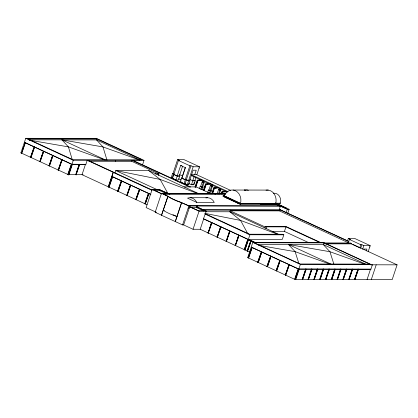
<?xml version="1.0" encoding="UTF-8"?>
<svg xmlns="http://www.w3.org/2000/svg" width="418" height="418" viewBox="0 0 418 418"><rect width="100%" height="100%" fill="white"/><g stroke="black" fill="none" stroke-linecap="round" stroke-linejoin="round"><path stroke-width="0.63" d="M279.945 203.028L280.076 203.367L280.373 203.153M240.46 203.31L240.852 201.533A10.33 8.762 -89.9 0 0 235.35 190.681A10.33 8.762 -89.9 0 0 225.056 194.234L224.314 195.854M230.579 190.383L195.953 174.39L191.716 174.886L191.501 175.612L227.303 192.149M61.854 159.624L58.154 170.063L61.854 159.624L52.987 155.527L49.512 165.967L48.937 165.805L52.642 155.365L43.775 151.269L40.071 161.709L39.726 161.552L43.43 151.112L25.289 142.731L21.814 153.171L20.9 152.852L25.744 138.29L96.464 138.405L144.017 160.371L142.648 164.499L142.188 164.499M22.697 149.331L23.721 146.258M21.584 153.171L25.289 142.731M30.514 157.299L34.219 146.859L30.514 157.299L31.089 157.455L34.563 147.016L30.859 157.455M40.165 160.935L43.226 151.729M40.071 161.709L43.775 151.269M49.376 165.194L52.438 155.982M49.282 165.967L52.987 155.527M58.154 170.063L58.494 170.22L61.968 159.78L71.473 164.065L67.768 174.505L68.453 174.823L68.913 174.823L72.387 164.384L72.042 164.222L85.852 164.405L87.221 160.277L113.262 172.305L108.189 186.872L109.103 187.191L112.578 176.751L108.873 187.191M62.198 159.78L58.494 170.22M68.202 173.888L71.264 164.676M68.453 174.823L73.302 160.256L144.017 160.371M68.777 174.05L71.839 164.838M76.133 174.06L79.399 164.237M76.039 174.834L79.514 164.394L79.169 164.237L75.695 174.677L76.039 174.834L79.744 164.394M85.507 164.248L82.032 174.687L147.079 204.731M96.851 138.943L27.698 138.828L72.915 159.718L142.068 159.833L96.851 138.943L96.527 139.915L102.98 146.932L106.987 160.146M115.358 161.296L115.681 160.324M108.623 186.261L113.069 172.895M114.981 172.848L115.749 170.539L148.787 170.596L198.942 193.764M117.641 191.24L121.345 180.801L117.641 191.24L118.216 191.397L121.685 180.957L117.986 191.397M89.034 161.254L131.774 161.322L132.098 160.355L189.824 187.018M150.553 194.292L130.745 185.143L127.041 195.582L126.701 195.425L130.4 184.986L112.233 176.595M127.135 194.809L130.197 185.597M127.041 195.582L130.745 185.143M135.756 199.605L139.46 189.166L135.756 199.605L136.101 199.767L139.805 189.328L136.101 199.767M144.816 203.791L148.515 193.351L144.816 203.791L145.386 203.953L148.86 193.513L145.156 203.947M168.339 193.638L159.31 189.469L152.142 189.453L146.112 207.584L156.269 212.276L155.182 212.271L161.479 193.335L225.83 193.445M158.464 175.45L158.981 173.893L131.774 161.322M154.237 190.436L159.446 190.446L159.671 189.767L168.062 193.644M173.559 173.433L172.624 173.433L171.317 177.368L172.289 177.817M196.873 174.656L199.496 166.777L183.962 159.603L177.624 159.592L172.984 173.533L173.961 173.982M172.702 177.807L178.46 160.491L179.573 160.491L177.624 159.592M161.51 215.254L167.931 196.314L161.51 215.254L182.561 224.921L183.648 224.921L193.048 229.263L200.217 229.278L249.483 252.033M169.666 194.438L169.938 193.633M173.825 174.431L177.164 175.973L180.654 165.481L181.746 165.481M175.926 180.006L177.232 176.072L179.745 176.077L178.434 180.012L175.926 180.006L172.153 178.267L173.465 174.332L177.232 176.072M182.629 166.103L179.348 175.978L177.164 175.973M181.778 178.329L182.525 176.082L179.547 174.625M182.483 175.983L185.357 167.341M180.654 165.481L185.373 167.66L181.877 178.152L185.237 179.703L189.876 165.763L190.984 165.763L193.158 166.766L199.496 166.777M183.998 183.737L185.31 179.803L186.418 179.808L188.591 180.811L189.991 180.811L188.685 184.746C185.712 184.495 182.974 183.178 180.21 181.987L181.522 178.052L185.31 179.803M185.237 179.703L186.35 179.709L190.984 165.763M185.111 183.742L186.418 179.808M186.35 179.709L188.518 180.712L193.158 166.766M187.28 184.746L188.591 180.811M175.231 221.592L181.532 202.657L188.858 205.985L280.405 206.137L287.26 209.303L289.146 209.308L287.72 213.588M175.356 221.592L181.652 202.657M194.171 176.38L192.729 180.717L194.856 180.722L195.864 177.687M194.788 174.525L196.22 170.22L193.085 170.215L189.594 180.712L188.518 180.712M191.465 184.751L192.771 180.816L195.216 180.822L193.905 184.756L191.465 184.751L188.481 183.377M193.733 184.092L194.297 182.405M199.14 168.24L199.261 167.884M194.976 187.165L197.296 180.189L201.042 179.75M182.561 224.921L188.858 205.985M195.29 187.144L197.489 180.524M195.624 186.789L197.751 180.398L201.492 179.959M195.739 187.353L197.939 180.733L201.915 180.273M183.648 224.921L189.95 205.985M202.955 181.84L202.129 181.84L200.603 186.418L201.837 186.992L202.667 186.992L204.193 182.41L203.367 182.029M203.895 181.146L203.232 182.227L202.782 182.018L203.148 180.921M203.232 182.227L203.78 180.581M201.837 186.992L203.362 182.41L204.193 182.41M203.085 187.107L201.92 187.102L201.173 189.349L202.338 189.354L203.085 187.107L201.931 186.574M190.415 207.474L196.261 207.485L196.486 206.805L196.847 206.805L206.246 211.147L203.456 218.839L254.499 242.414M196.847 206.805L197.113 205.996M203.404 190.383L205.531 183.993L209.277 183.554M203.921 189.741L205.525 184.928M203.859 190.592L205.985 184.197L210.275 183.701M204.172 190.556L206.173 184.537L210.149 184.077M193.048 229.263L199.078 211.137L206.246 211.147M209.585 190.112L208.42 190.106L207.673 192.353L209.408 193.153L210.573 193.158L211.32 190.911L210.165 190.378M211.602 185.832L212.428 186.214L210.902 190.796L210.071 190.791L208.838 190.221L210.364 185.644L211.189 185.644M212.13 184.949L211.466 186.031L211.017 185.822L211.383 184.725M211.466 186.031L212.015 184.385M210.071 190.791L211.597 186.214L212.428 186.214M209.408 193.153L210.155 190.906L211.32 190.911M211.832 193.607L213.765 187.797L217.512 187.358M200.217 229.278L203.686 218.839L211.581 222.48L208.107 232.92L211.581 222.48M212.36 192.944L213.76 188.732M212.287 193.816L214.22 188.001L218.509 187.504M212.61 193.753L214.408 188.34L218.384 187.875M215.051 194.459L215.39 193.424M217.073 194.025L218.598 189.448L220.662 190.018L219.325 194.025M220.364 188.753L219.701 189.835L219.251 189.626L219.617 188.528M219.701 189.835L220.067 188.737M218.499 194.025L219.831 190.018L220.662 190.018M207.877 232.92L208.221 233.082L211.921 222.642L220.636 226.666L217.167 237.105L220.636 226.666M221.226 193.921L222 191.601L225.746 191.162M211.921 222.642L208.221 233.082M221.592 193.743L222.193 191.935M221.874 193.55L222.454 191.805L226.195 191.371M222.042 193.947L222.642 192.144L227.042 191.632M224.513 195.535L223.212 195.53L222.94 196.34L240.475 204.439L276.491 204.501L276.758 203.691M225.741 197.63L226.007 196.826M226.974 198.205L227.246 197.395M216.937 237.105L217.276 237.262L220.981 226.822L229.696 230.851L226.222 241.29L229.696 230.851M220.981 226.822L217.276 237.262M230.386 210.129L229.837 211.774L240.564 220.422L277.834 234.326M236.447 202.578L236.713 201.769M237.68 203.148L237.946 202.338M225.992 241.29L226.337 241.447L230.036 231.008L238.751 235.036L235.282 245.476L238.751 235.036M230.036 231.008L226.337 241.447M240.475 204.439L240.747 203.629L276.585 203.691L286.419 208.237L285.353 208.232L280.206 205.855L188.659 205.703L180.215 202.046A16.725 3.219 18.4 0 1 169.133 196.925L162.498 193.618L225.704 193.722M235.052 245.476L235.391 245.632L239.096 235.193L247.864 239.242L244.159 249.682L245.073 250.001L248.548 239.561L250.837 240.616L247.137 251.056L247.477 251.213L251.181 240.773L247.477 251.213M239.096 235.193L235.391 245.632M244.587 249.091L247.54 240.214M244.844 249.995L249.917 234.754L283.827 234.811L282.307 239.373L248.402 239.315L255.502 242.597M250.633 241.233L247.137 251.056M248.412 257.948L252.111 247.508L248.642 257.948L247.722 257.629L252.796 242.383L323.516 242.503L371.1 264.484L370.949 264.949L372.318 264.955L370.876 269.291L298.786 269.171L251.427 247.19M248.386 257.018L250.638 250.262M248.501 257.174L251.563 247.963M264.913 227.977L265.461 226.326L285.646 226.363L320.585 242.497M266.026 228.489L266.574 226.843L285.954 226.875L319.775 242.497M276.314 204.501L276.585 203.691M257.718 262.248L261.417 251.808L257.718 262.248L258.287 262.405L261.762 251.965L258.058 262.405M258.256 262.389L261.731 251.949M203.043 209.7L279.177 209.831L280.405 206.137M265.237 227.005L230.161 210.803L279.438 210.886L279.835 209.705L280.17 209.705L348.555 241.29M203.759 210.082L280.003 210.212L280.17 209.705M266.93 266.501L270.634 256.062L266.93 266.501L267.504 266.658L270.974 256.218L267.269 266.658M267.468 266.642L270.942 256.203M286.199 212.49L287.26 209.303M272.165 231.415L284.439 231.436L285.954 226.875M280.154 260.461L276.716 270.916L276.141 270.754L279.846 260.315L289.057 264.573L285.353 275.013L289.057 264.573M279.846 260.315L276.141 270.754M276.486 270.916L280.185 260.477M285.353 275.013L285.698 275.169L289.167 264.73L298.295 268.842L297.971 269.809M289.366 264.714L285.698 275.169M299.246 269.171L295.772 279.611L295.312 279.611L294.627 279.297L298.295 268.842M295.019 278.686L297.773 270.404M295.312 279.611L300.385 264.369L371.1 264.484M302.543 279.626L306.013 269.187L305.673 269.025L302.198 279.464L302.543 279.626L306.242 269.187L305.903 269.025L302.428 279.464L302.773 279.626M308.348 279.632L311.823 269.192L311.478 269.035L308.009 279.475L308.348 279.632L312.053 269.192L311.708 269.035L308.238 279.475L308.578 279.632M323.783 242.884L254.17 242.764L300.114 263.988L369.726 264.103L323.783 242.884L323.239 244.53L329.933 251.714L333.987 264.479M314.158 279.642L317.628 269.202L317.288 269.046L313.813 279.485L314.158 279.642L317.858 269.202L317.518 269.046L314.043 279.485L314.388 279.642M320.057 278.879L323.323 269.056L323.668 269.213L320.193 279.652L319.624 279.496L323.093 269.056L323.438 269.213L319.963 279.652M325.862 278.89L329.133 269.067L329.478 269.223L325.774 279.663L325.429 279.506L328.903 269.067L329.248 269.223L325.774 279.663M331.876 278.289L334.734 269.688M331.578 279.673L335.053 269.234L334.708 269.077L331.239 279.517L331.814 279.673L335.283 269.234L334.943 269.077M347.504 240.862L348.309 238.432L354.647 238.443L370.181 245.622L368.164 251.683M348.309 238.432L350.483 239.436L349.37 239.436L348.413 242.748L348.805 241.562L279.835 209.705M337.483 278.91L340.545 269.699M337.389 279.684L340.863 269.244L340.518 269.082L337.044 279.522L337.389 279.684L341.093 269.244L340.748 269.087M325.241 243.84L351.256 243.882L351.407 243.417L350.472 242.983L324.457 242.936M343.288 278.921L346.559 269.093M343.199 279.694L346.668 269.255L346.329 269.093L342.854 279.532L343.199 279.694L346.898 269.255M349.098 278.931L352.364 269.103M349.004 279.705L352.478 269.265L352.134 269.103L348.659 279.543L349.004 279.705L352.708 269.265M351.256 243.882L359.752 247.806L360.786 244.708L361.894 244.708L363.843 245.612L370.181 245.622M360.687 248.349L361.894 244.708M362.636 249.248L363.843 245.612M354.903 278.942L358.174 269.114M354.814 279.71L358.283 269.27L357.944 269.114L354.469 279.553L354.814 279.71L358.513 269.27M366.293 250.92L366.91 249.065L363.77 249.06M369.815 247.075L369.935 246.724M367.056 279.574L370.531 269.135L370.876 269.291M371.294 279.579L376.21 264.803M352.87 244.405L397.1 264.84L392.183 279.616L295.427 279.454L295.772 279.611M278.163 204.355L279.574 203.336M197.944 180.471L199.276 180.315M201.466 180.064L201.889 180.012M207.511 184.119L205.724 184.328L206.173 184.537M215.322 187.975L216.837 187.797M223.552 191.778L225.621 191.538M294.627 279.297L247.722 257.629M28.675 139.8L96.527 139.915L139.983 159.989M24.605 142.418L71.927 164.379L85.852 164.405M20.9 152.852L68.343 174.661L82.884 174.687M155.219 173.888L158.981 173.893M111.893 176.433L150.888 194.553M202.782 182.018L203.085 182.023M181.757 182.091L180.571 182.091L183.925 183.638M191.251 184.651L193.55 184.657M211.017 185.822L211.32 185.827M184.014 186.867L196.084 186.888L211.215 193.879M219.251 189.626L220.004 189.835M159.671 189.767L153.155 189.756L161.547 193.628M233.113 190.033L268.309 190.091M208.838 190.221L209.669 190.227M163.522 194.427L225.433 194.532M190.164 197.693L207.647 197.719M196.779 202.411A9.306 7.895 -89.9 0 0 187.504 198.127L196.779 202.411L214.267 202.443A9.306 7.895 -89.9 0 0 205.865 197.892M275.472 203.211L280.363 203.221L280.703 201.33A7.566 6.416 -89.9 0 0 273.429 193.215M260.482 204.193L275.467 204.219M276.178 204.292L275.859 204.292L280.363 206.372M188.168 208.065L189.255 208.07M164.337 210.714L163.318 210.186M205.808 211.733L229.837 211.774L278.665 234.331M163.192 210.186A17.499 3.37 18.4 0 0 176.918 216.524L177.039 216.524M325.392 243.37L351.407 243.417M257.488 244.42L323.239 244.53L366.231 264.395M359.752 247.806L360.232 247.806M397.1 264.84L371.973 264.798L372.318 264.955M298.901 269.014L370.531 269.135M72.408 160.089L68.4 146.875L61.948 139.858L102.98 146.932L139.325 159.937M29.297 140.129L68.4 146.875L104.746 159.88M298.985 263.815L295.129 251.657L288.43 244.473L329.933 251.714L365.499 264.437M258.732 245.309L295.129 251.657L330.69 264.38M204.977 213.358L240.564 220.422L248.046 234.148M198.184 193.727L160.12 179.416L115.749 170.539L156.996 189.589M275.702 202.949L289.146 209.308M248.386 190.477L247.304 189.981L244.311 189.976L245.481 190.514M276.032 204.292L276.491 204.501M178.46 160.491L189.876 165.763M349.37 239.436L360.786 244.708M279.177 209.831L280.003 210.212M279.438 210.886L348.413 242.748M191.716 174.886L228.103 191.695M202.129 181.84L203.362 182.41M210.364 185.644L211.597 186.214M218.598 189.448L219.831 190.018M197.296 180.189L197.751 180.398M205.531 183.993L205.985 184.197M213.765 187.797L214.22 188.001M222 191.601L222.454 191.805M194.056 180.283L195.216 180.822M189.965 179.442L192.771 180.816M224.231 195.812L240.543 203.352L275.739 203.409L276.042 201.591A10.33 8.762 -89.9 0 0 266.01 190.148M223.212 195.53L240.747 203.629M188.91 180.31L189.991 180.811M223.964 196.622L227.387 198.205M227.977 198.477L236.264 202.307M236.854 202.578L240.277 204.162M201.842 186.611L202.667 186.992M210.076 190.415L210.902 190.796M172.624 173.433L174.087 174.107M201.92 187.102L200.185 186.303L199.438 188.549L200.598 189.082M208.42 190.106L210.155 190.906M178.653 178.831L181.219 180.017M188.685 184.746L187.212 184.646L185.038 183.643M171.678 177.467L172.65 177.922M172.514 178.366L175.853 179.907M132.882 160.355L190.608 187.018M284.439 231.436L308.928 242.748M265.461 226.326L266.574 226.843M283.827 234.811L282.657 234.273L249.536 234.216L204.898 213.598M61.948 139.858L105.409 159.932M288.43 244.473L331.427 264.333M354.699 279.553L355.044 279.71M196.486 206.805L205.259 210.86L198.764 210.85L189.678 206.795L199.078 211.137M159.446 190.446L166.719 193.8M196.261 207.485L203.864 210.996M162.571 193.335L163.177 193.618M348.894 279.543L349.234 279.705M161.479 193.335L167.931 196.314M152.142 189.453L161.735 193.884M205.055 214.032L249.917 234.754M87.775 160.277L152.1 189.991M113.032 172.305L151.99 190.3M343.084 279.532L343.429 279.694M337.274 279.527L337.619 279.684M251.772 241.05L254.139 242.142M252.796 242.383L300.385 264.369M25.744 138.29L73.302 160.256M331.469 279.517L331.814 279.673M325.659 279.506L326.003 279.663M252.697 247.775L279.25 260.043M319.854 279.496L320.193 279.652M172.916 214.674L176.918 216.524M82.654 174.687L82.999 174.844M75.93 174.677L76.269 174.834M155.182 212.271L161.63 215.254M68.573 174.661L68.913 174.823M148.787 170.596L160.12 179.416L168.161 193.921M181.532 202.657A17.499 3.37 18.4 0 1 167.806 196.314"/></g></svg>
